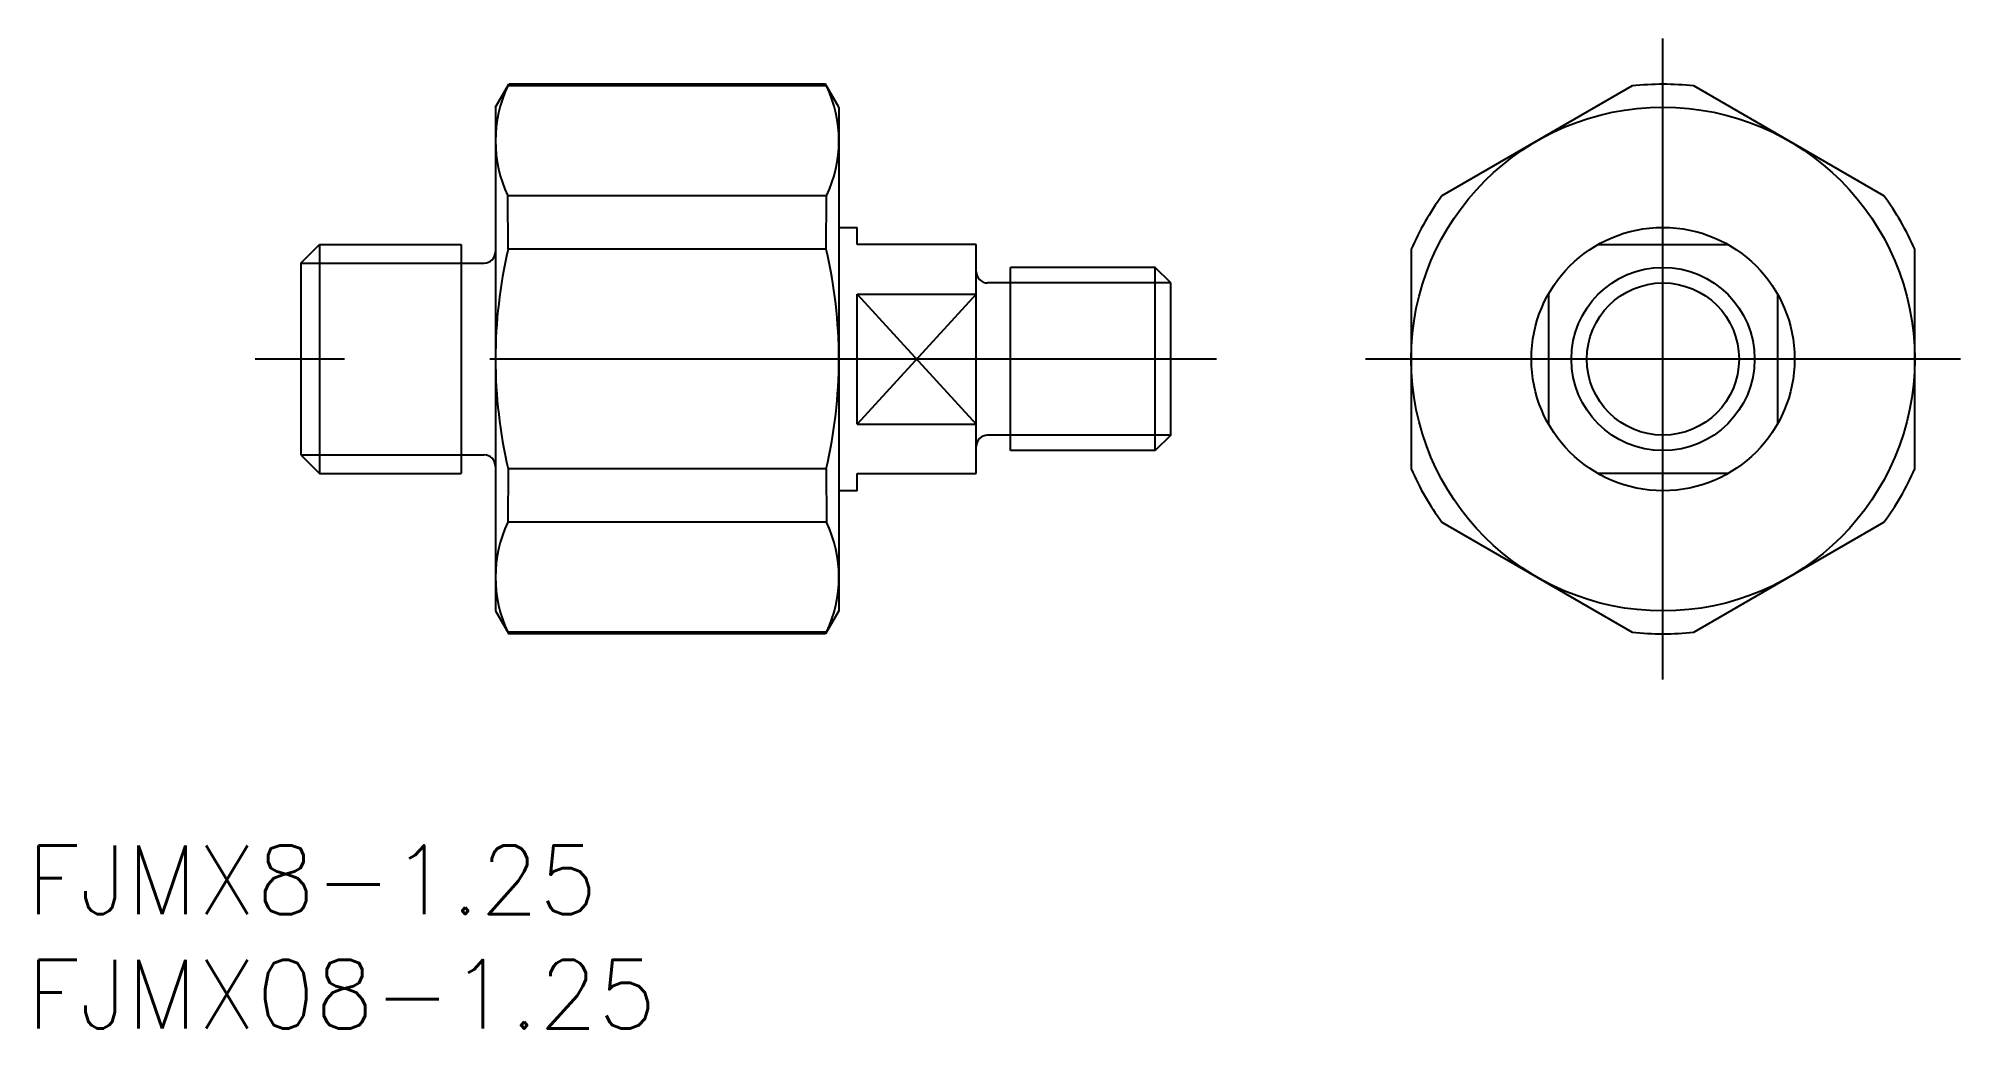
# Model space of a CAD drawing. Extents: x -71 to 13, y -29.2 to 14.
import ezdxf

# ---------------------------------------------------------------- set-up
doc = ezdxf.new("R2010")
doc.units = 0
doc.linetypes.add('CENTER', pattern=[50.8, 31.75, -6.35, 6.35, -6.35])
doc.layers.get('0').update_dxf_attribs({"linetype": 'CONTINUOUS'})
doc.layers.add('CENTER', color=1, linetype='CENTER')
doc.styles.get("Standard").update_dxf_attribs({"font": 'txt.shx', "height": 3, "bigfont": 'bigfont.shx'})

msp = doc.modelspace()

# ---------------------------------------------------------------- linework, layer by layer
at = {"color": 7, "linetype": 'CONTINUOUS'}
for p, q in [((-51, 11), (-50.423, 12)), ((-50.463, 11.924), (-50.447, 11.957)), ((-36.537, 11.924), (-50.463, 11.924)), ((-36.577, 12), (-50.423, 12)), ((-36, 11), (-36.577, 12)), ((-36.537, 11.924), (-36.553, 11.957)), ((-1.347, 11.924), (-9.653, 7.128)), ((9.653, 7.128), (1.347, 11.924)), ((-51, 11), (-51, -11)), ((-36, 11), (-36, -11)), ((-36.537, 7.128), (-50.463, 7.128)), ((-50.446, 4.796), (-50.463, 7.128)), ((-36.554, 4.796), (-36.537, 7.128)), ((-36, 5.75), (-35.2, 5.75)), ((-35.2, 5), (-35.2, 5.75)), ((-59.5, 4.188), (-58.688, 5)), ((-58.688, 5), (-58.688, -5)), ((-58.688, 5), (-52.5, 5)), ((-52.5, 5), (-52.5, -5)), ((-36.554, 4.796), (-50.446, 4.796)), ((-30, 5), (-35.2, 5)), ((-30, -5), (-30, 5)), ((-11, 4.796), (-11, -4.796)), ((-2.839, 5), (2.839, 5)), ((11, -4.796), (11, 4.796)), ((-59.5, 4.188), (-59.5, -4.188)), ((-52.5, 4.188), (-51.5, 4.188)), ((-28.5, -4), (-28.5, 4)), ((-22.176, 4), (-28.5, 4)), ((-22.176, -4), (-22.176, 4)), ((-21.5, 3.323), (-22.176, 4)), ((-35.2, -2.839), (-35.2, 2.839)), ((-35.2, 2.839), (-30, 2.839)), ((-28.5, 3.323), (-29.5, 3.323)), ((-21.5, -3.323), (-21.5, 3.323)), ((-5, 2.839), (-5, -2.839)), ((5, 2.839), (5, -2.839)), ((-35.2, -2.839), (-30, -2.839)), ((-28.5, -3.323), (-29.5, -3.323)), ((-21.5, -3.323), (-22.176, -4)), ((-59.5, -4.188), (-58.688, -5)), ((-52.5, -4.188), (-51.5, -4.188)), ((-22.176, -4), (-28.5, -4)), ((-58.688, -5), (-52.5, -5)), ((-50.446, -4.796), (-50.463, -7.128)), ((-36.554, -4.796), (-50.446, -4.796)), ((-36.554, -4.796), (-36.537, -7.128)), ((-35.2, -5), (-30, -5)), ((-35.2, -5.75), (-35.2, -5)), ((2.839, -5), (-2.839, -5)), ((-35.2, -5.75), (-36, -5.75)), ((-36.537, -7.128), (-50.463, -7.128)), ((-9.653, -7.128), (-1.347, -11.924)), ((1.347, -11.924), (9.653, -7.128)), ((-51, -11), (-50.423, -12)), ((-36, -11), (-36.577, -12)), ((-36.537, -11.924), (-50.463, -11.924)), ((-50.463, -11.924), (-50.447, -11.957)), ((-36.577, -12), (-50.423, -12)), ((-36.537, -11.924), (-36.553, -11.957))]:
    msp.add_line(p, q, dxfattribs=at)
at = {"color": 3, "linetype": 'CONTINUOUS'}
for p, q in [((-59.5, 4.188), (-52.5, 4.188)), ((-30, 2.839), (-35.2, -2.839)), ((-35.2, 2.839), (-30, -2.839)), ((-21.5, 3.323), (-28.5, 3.323)), ((-21.5, -3.323), (-28.5, -3.323)), ((-59.5, -4.188), (-52.5, -4.188))]:
    msp.add_line(p, q, dxfattribs=at)
at = {"color": 7, "linetype": 'CONTINUOUS'}
for radius in [11, 5.75, 4]:
    msp.add_circle((0, 0), radius, dxfattribs=at)
at = {"color": 3, "linetype": 'CONTINUOUS'}
msp.add_circle((0, 0), 3.324, dxfattribs=at)
at = {"color": 7, "linetype": 'CONTINUOUS'}
for centre, radius, start, end in [((-45.377, 9.526), 5.623, 154.75675, 205.24325), ((-41.623, 9.526), 5.623, 334.75675, 25.24325), ((0, 0), 12, 83.55646, 96.44354), ((0, 0), 12, 143.55646, 156.44354), ((0, 0), 12, 23.55646, 36.44354), ((-51.5, 4.688), 0.5, 270, 360), ((-29.982, 0), 21.018, 166.8099, 193.1901), ((-57.018, 0), 21.018, 346.8099, 13.1901), ((-29.5, 3.823), 0.5, 180, 270), ((-29.5, -3.823), 0.5, 90, 180), ((-51.5, -4.688), 0.5, 0, 90), ((0, 0), 12, 203.55646, 216.44354), ((0, 0), 12, 323.55646, 336.44354), ((-45.377, -9.526), 5.623, 154.75675, 205.24325), ((-41.623, -9.526), 5.623, 334.75675, 25.24325), ((0, 0), 12, 263.55646, 276.44354)]:
    msp.add_arc(centre, radius, start, end, dxfattribs=at)
at = {"layer": 'CENTER', "color": 1, "linetype": 'CENTER'}
for p, q in [((0, -14), (0, 14)), ((-19.5, 0), (-61.5, 0)), ((13, 0), (-13, 0))]:
    msp.add_line(p, q, dxfattribs=at)

# ---------------------------------------------------------------- texts
at = {"color": 7, "linetype": 'CONTINUOUS'}
for s, p in [('FJMX8-1.25', (-71.48, -24.236)), ('FJMX08-1.25', (-71.48, -29.236))]:
    msp.add_text(s, height=3, dxfattribs=at).set_placement(p)

doc.saveas('drawing.dxf')
